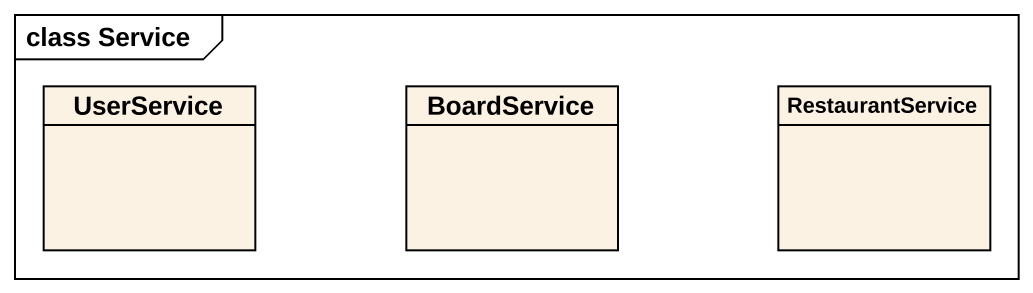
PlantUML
@startuml
mainframe class Service
hide circle
hide empty members
class UserService
class BoardService
class RestaurantService
@enduml
